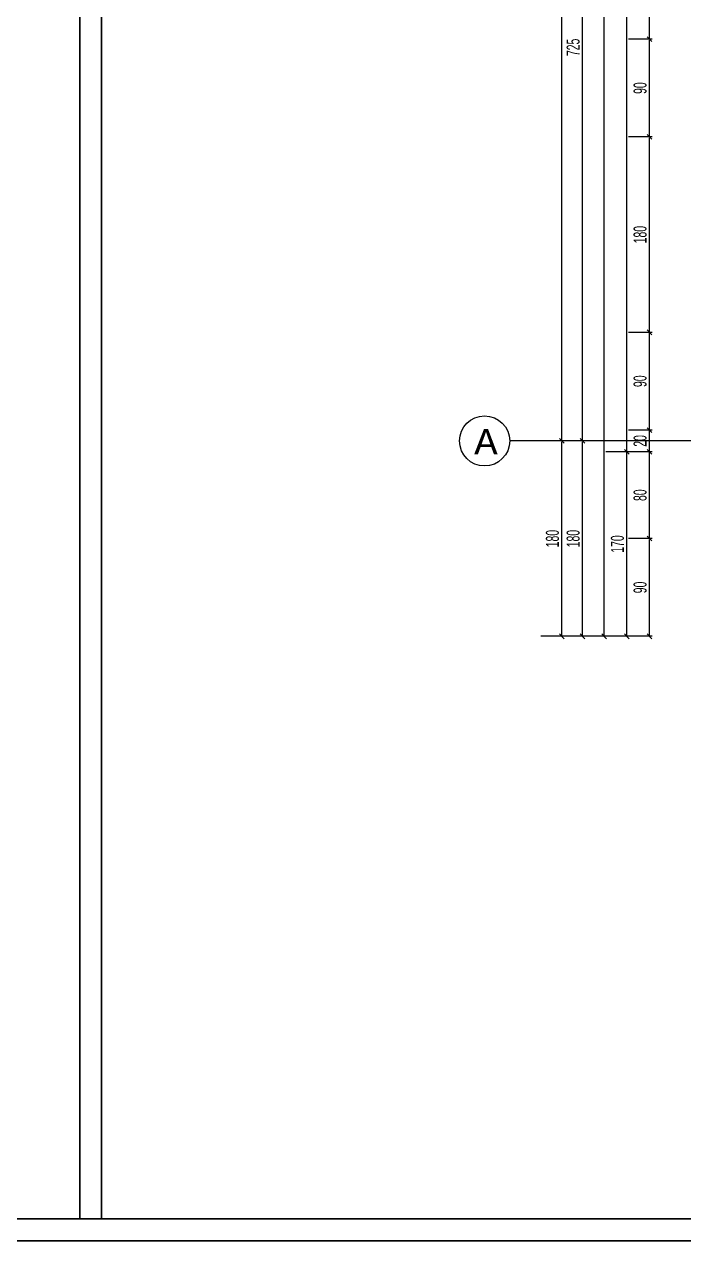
# Model space of a CAD drawing. Header units: inches. Extents: x -7543 to -822, y 102837 to 190349.
# Drawn here: x -830.1806 to -830.0591, y 102836.6651 to 102836.8892 of the extents above; entities that cross this region are included whole.
import ezdxf

# ---------------------------------------------------------------- set-up
doc = ezdxf.new("R2010")
doc.units = ezdxf.units.IN
doc.header["$MEASUREMENT"] = 0
doc.linetypes.add('DASHDOTX2', pattern=[2, 1, -0.5, 0, -0.5])
doc.layers.add('AKS', color=1, linetype='Continuous', lineweight=25)
doc.layers.add('ICOL', color=55, linetype='Continuous', lineweight=25)
doc.layers.add('DUVAR', color=7, linetype='Continuous', lineweight=35, true_color=0xfc4642)
doc.styles.add('ISIM', font='monos.ttf', dxfattribs={"width": 1.1, "height": 200})
doc.styles.add('OLCU', font='tromand.shx', dxfattribs={"width": 0.6, "height": 12})

# ---------------------------------------------------------------- blocks, each defined once
blk = doc.blocks.new('D')
at = {"layer": 'ICOL'}
for p, q in [((2.8, 2.8), (-2.8, -2.8)), ((0, 3), (0, -25))]:
    blk.add_line(p, q, dxfattribs=at)
blk = doc.blocks.new('E')
at = {"layer": 'ICOL'}
for p, q in [((0, -3), (0, 25)), ((-2.8, -2.8), (2.8, 2.8))]:
    blk.add_line(p, q, dxfattribs=at)

msp = doc.modelspace()

# ---------------------------------------------------------------- linework, layer by layer
at = {"layer": 'AKS', "linetype": 'DASHDOTX2', "ltscale": 10}
msp.add_line((-829.72053, 102836.81243), (-830.09114, 102836.81243), dxfattribs=at)
at = {"layer": 'AKS', "color": 0}
msp.add_circle((-830.09576, 102836.81243), 0.00462, dxfattribs=at)
at = {"layer": 'DUVAR'}
for p, q in [((-830.17036, 102836.66908), (-830.17036, 102837.43546)), ((-830.17036, 102836.66908), (-830.17036, 102837.43546)), ((-830.16636, 102836.66908), (-830.16636, 102837.43546)), ((-830.16636, 102836.66908), (-830.16636, 102837.43546)), ((-837.60107, 102836.66908), (-821.99356, 102836.66908)), ((-837.60507, 102836.66508), (-821.98956, 102836.66508))]:
    msp.add_line(p, q, dxfattribs=at)
at = {"layer": 'ICOL'}
for p, q in [((-830.07372, 102836.77659), (-830.07372, 102837.19427)), ((-830.06954, 102836.81059), (-830.06954, 102837.16027)), ((-830.08152, 102836.81259), (-830.08152, 102837.15827)), ((-830.0777, 102836.81259), (-830.0777, 102836.95727)), ((-830.06536, 102836.88659), (-830.06536, 102836.90727)), ((-830.06536, 102836.86859), (-830.06536, 102836.88627)), ((-830.06536, 102836.83259), (-830.06536, 102836.86827)), ((-830.06536, 102836.81459), (-830.06536, 102836.83227)), ((-830.06536, 102836.81059), (-830.06536, 102836.81427)), ((-830.08152, 102836.77659), (-830.08152, 102836.81227)), ((-830.0777, 102836.77659), (-830.0777, 102836.81227)), ((-830.06954, 102836.77659), (-830.06954, 102836.81027)), ((-830.06536, 102836.79459), (-830.06536, 102836.81027)), ((-830.06536, 102836.77659), (-830.06536, 102836.79427))]:
    msp.add_line(p, q, dxfattribs=at)

# ---------------------------------------------------------------- block references
at = {"layer": 'ICOL', "xscale": 0.000155999994603917, "yscale": 0.000155999994603917, "zscale": 0.000155999994603917}
for name, p, rotation in [('D', (-830.06536, 102836.88643), 270), ('E', (-830.06536, 102836.88643), 90), ('D', (-830.06536, 102836.86843), 270), ('E', (-830.06536, 102836.86843), 90), ('D', (-830.06536, 102836.83243), 270), ('E', (-830.06536, 102836.83243), 90), ('D', (-830.06536, 102836.81443), 270), ('E', (-830.06536, 102836.81443), 90), ('D', (-830.08152, 102836.81243), 270), ('E', (-830.08152, 102836.81243), 90), ('D', (-830.0777, 102836.81243), 270), ('E', (-830.0777, 102836.81243), 90), ('D', (-830.06954, 102836.81043), 270), ('E', (-830.06954, 102836.81043), 90), ('D', (-830.06536, 102836.81043), 270), ('E', (-830.06536, 102836.81043), 90), ('D', (-830.06536, 102836.79443), 270), ('E', (-830.06536, 102836.79443), 90), ('D', (-830.08152, 102836.77643), 270), ('D', (-830.0777, 102836.77643), 270), ('D', (-830.07372, 102836.77643), 270), ('D', (-830.06954, 102836.77643), 270), ('D', (-830.06536, 102836.77643), 270)]:
    msp.add_blockref(name, p, dxfattribs=dict(at, rotation=rotation))

# ---------------------------------------------------------------- texts
at = {"layer": 'AKS', "style": 'ISIM', "width": 1.1}
msp.add_text('A', height=0.00462, dxfattribs=at).set_placement((-830.09767, 102836.80998))
at = {"layer": 'ICOL', "char_height": 0.0024, "attachment_point": 5, "rotation": 90, "style": 'OLCU'}
for s, insert in [('\\A1;725', (-830.07943, 102836.88493)), ('\\A1;90', (-830.06709, 102836.87743)), ('\\A1;180', (-830.06709, 102836.85043)), ('\\A1;90', (-830.06709, 102836.82343)), ('\\A1;20', (-830.06709, 102836.81243)), ('\\A1;80', (-830.06709, 102836.80243)), ('\\A1;180', (-830.08325, 102836.79443)), ('\\A1;180', (-830.07943, 102836.79443)), ('\\A1;170', (-830.07127, 102836.79343)), ('\\A1;90', (-830.06709, 102836.78543))]:
    msp.add_mtext(s, dxfattribs=dict(at, insert=insert))

doc.saveas('drawing.dxf')
